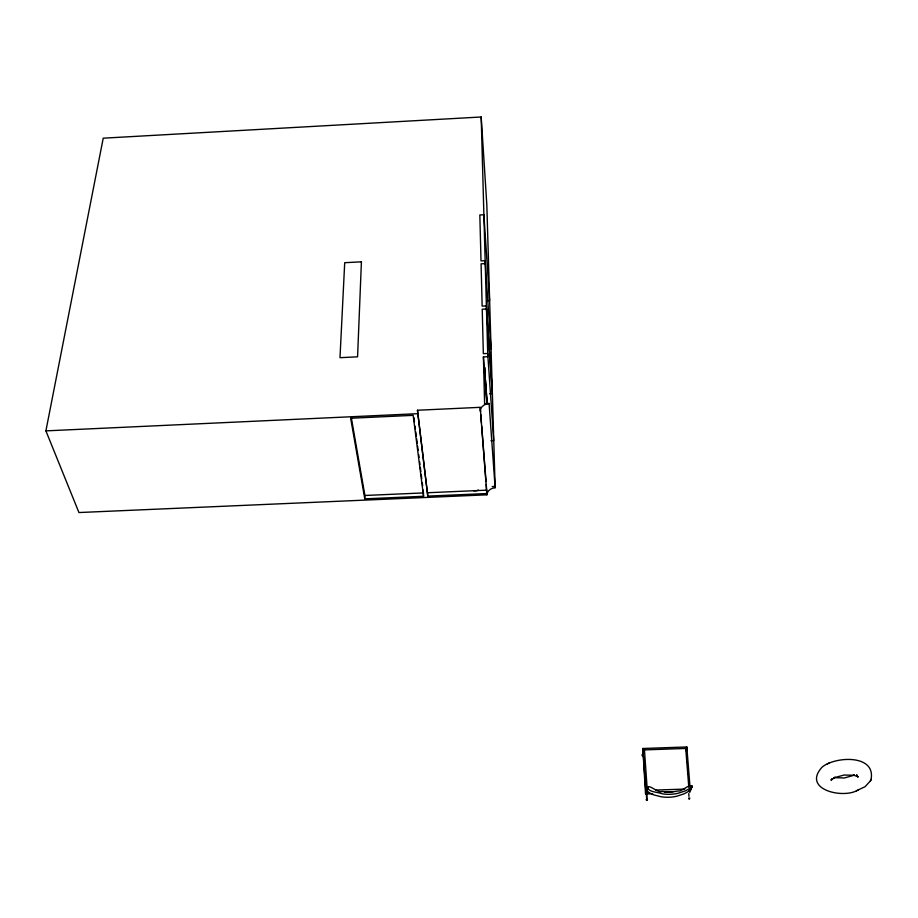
<?xml version="1.0" encoding="UTF-8"?>
<svg xmlns="http://www.w3.org/2000/svg" width="918" height="918" viewBox="0 0 918 918"><rect width="100%" height="100%" fill="white"/><g stroke="black" fill="none" stroke-linecap="round" stroke-linejoin="round"><path stroke-width="1.38" d="M486.265 484.452L486.804 493.54L427.777 496.099L417.472 410.243L480.206 407.328L480.539 411.62M423.565 496.282L413.157 415.349L350.665 418.241L364.79 498.841L423.565 496.282L423.221 490.074M427.777 496.099L417.472 410.243M646.926 791.66L646.811 800.037L646.283 793.554M364.79 498.841L364.905 495.479L351.296 417.587M831.547 779.726C831.846 778.43 830.469 781.62 832.121 778.912L831.111 780.048L835.185 777.271L834.244 777.707L844.112 775.033L854.451 775.297L853.373 775.09L858.169 776.823L856.781 775.974M45.9 430.875L103.229 138.182L481.193 116.988L486.827 204.783L495.146 487.722A8.882 7.08 -3.9 0 0 486.907 494.813L78.937 512.542L45.9 430.875L417.449 413.685M646.077 790.341C646.49 780.415 657.219 793.806 662.257 791.488A40.702 39.049 40.3 0 0 677.438 791.041C682.43 791.844 688.075 784.167 692.011 785.934A1.606 1.538 45 0 1 692.103 786.703L690.462 790.364L684.059 793.84L676.612 796.285A41.643 39.956 41 0 1 661.086 796.755L653.329 794.77L646.146 791.178A1.538 1.48 47.3 0 1 646.077 790.341L646.651 789.583M652.675 793.737L645.538 793.978L646.8 791.098M647.66 791.844L646.456 792.234L646.651 790.926M691.828 787.357L685.367 790.868L677.851 793.324A42.033 40.323 40.4 0 1 662.176 793.795C658.401 791.97 646.582 792.268 648.016 786.577M646.628 791.764L647.569 788.78M870.952 779.933C876.518 754.057 835.185 756.191 822.115 767.127C801.816 789.296 842.035 798.798 857.068 790.559M689.751 792.498L689.866 790.123M692.011 785.934L690.634 788.952A1.595 1.515 45.5 0 1 690.726 789.721L690.462 790.364M856.379 790.788L865.1 786.68L870.597 780.656M870.23 781.402L871.331 779.141M690.198 786.29L691.495 786.244M691.575 787.208L690.772 787.678M642.13 754.424L642.21 755.721L643.093 755.835M688.844 787.552L685.712 748.457L686.802 746.931L686.457 751.394M688.775 797.857L689.166 799.326L689.854 798.086M646.341 799.268C649.772 800.462 644 800.691 647.167 799.234M854.027 775.262L844.308 777.982L834.175 777.638M827.198 763.96L828.128 763.535M828.426 763.409L829.275 763.019M857.607 790.352L858.387 790.088M647.741 787.231L647.064 788.218L647.683 789.124M485.232 263.615L481.078 263.822L482.145 306.119L486.402 305.912L492.243 390.598M487.045 300.691L489.592 300.565L483.889 214.766L479.839 214.973L480.998 260.873L485.152 260.666L491.015 348.874L488.399 349.001M495.146 487.722L489.087 403.484L484.601 403.69L483.419 356.907L487.802 356.689L481.193 116.988M489.65 393.765L492.335 393.638L486.483 308.999L482.225 309.217L483.338 353.671L487.71 353.464L493.712 440.56L490.958 440.686M492.243 486.563L495.054 486.437M364.905 495.479L423.588 492.92M427.788 492.736L486.712 490.166M690.015 786.818L686.802 746.965L642.852 748.491L644.447 749.891L685.712 748.457M655.624 790.065L684.794 789.09M648.808 792.475L645.939 792.567L642.852 748.491L645.538 793.978M664.563 791.947L673.158 791.66M689.854 789.56L690.164 790.777L688.982 790.65M857.228 776.284L857.986 776.938M647.374 788.631L647.087 788.183A1.549 1.492 46.7 0 1 647.006 787.323M857.343 776.284L856.758 774.999M856.884 775.343L856.861 774.999M413.926 417.598L414.466 421.867M415.016 426.124L415.384 428.97M415.751 431.816L416.29 436.073M416.657 438.919L417.208 443.176M417.564 446.022L418.115 450.29M418.665 454.548L419.033 457.394M419.572 461.651L419.939 464.497M420.306 467.342L420.846 471.6M421.213 474.445L421.764 478.714M422.314 482.971L422.67 485.817M687.146 759.897L687.364 762.732M688.052 771.235L688.282 774.069M688.959 782.584L689.188 785.418M688.741 793.542L688.97 796.342M480.206 407.328L486.907 494.813M480.768 414.477L481.434 423.037M481.663 425.895L486.047 481.594M485.588 380.144L486.115 387.247M486.529 392.927L487.045 400.019M484.383 367.889L485.117 377.837M485.324 380.683L486.999 403.438M483.419 356.907L486.873 403.805M644.447 749.891L647.19 788.941M643.736 757.258L643.931 760.047M644.723 771.212L644.918 774.012M645.595 783.788L645.79 786.577M485.002 367.59L485.174 374.464M480.286 410.771A9.467 7.241 -4.1 0 1 489.087 403.484M478.381 490.097A6.311 5.015 -4.9 0 1 473.585 490.717M361.417 261.837L357.572 356.838L339.993 357.687L344.709 262.697L361.417 261.837"/></g></svg>
